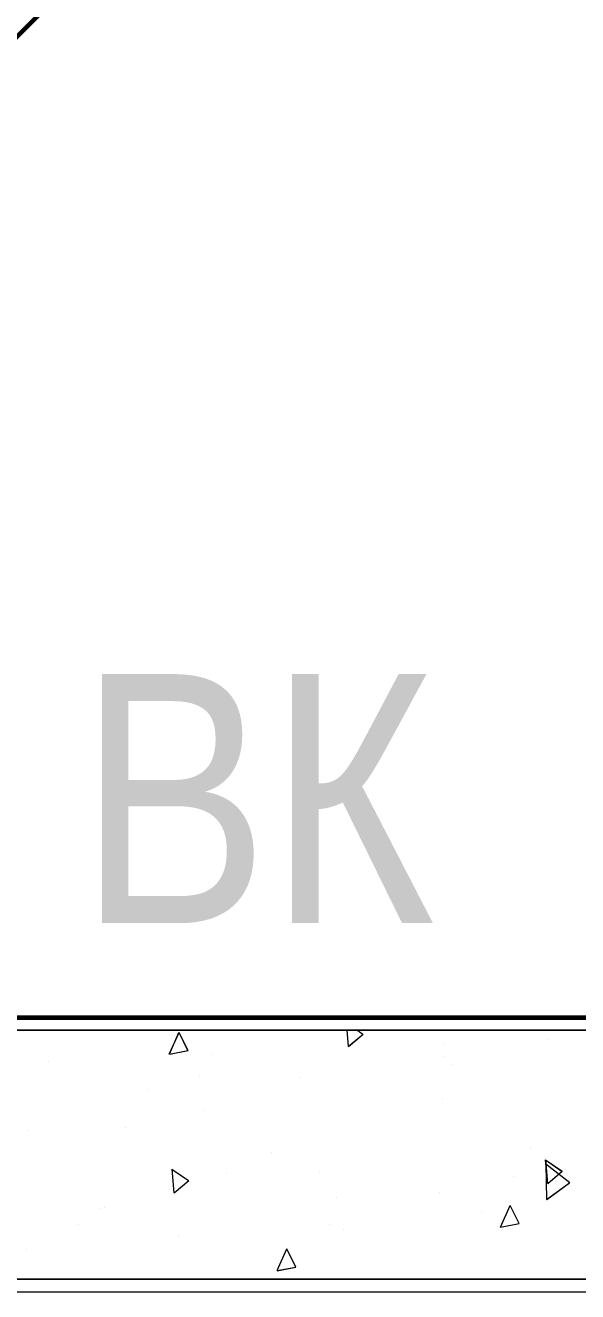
# Model space of a CAD drawing. Header units: millimetres. Extents: x 470010 to 1231400, y -134005 to 421770.
# Drawn here: x 673214 to 673658, y -70921 to -69904 of the extents above; entities that cross this region are included whole.
import ezdxf
from ezdxf.enums import TextEntityAlignment as Align

# ---------------------------------------------------------------- set-up
doc = ezdxf.new("R2010")
doc.units = ezdxf.units.MM
doc.layers.get('Defpoints').update_dxf_attribs({"color": 140})
for name, color, linetype, lineweight in [('0) шп потолок', 3, 'Continuous', 60), ('АР_Стены ПЕНОблок', 52, 'Continuous', 20), ('АР_Тонкая', 254, 'Continuous', 5), ('АР_Штриховка', 8, 'Continuous', 0), ('ВК_Шахты', 5, 'Continuous', 9)]:
    doc.layers.add(name, color=color, linetype=linetype, lineweight=lineweight)
doc.styles.add('style1', font='ARIALN.TTF')

# ---------------------------------------------------------------- blocks, each defined once
blk = doc.blocks.new('A$C9108343f')
at = {"layer": '0) шп потолок'}
blk.add_lwpolyline([(13855, 29665), (7255, 29665), (7255, 33345), (15055.5, 33345)], dxfattribs=at)
at = {"layer": 'АР_Стены ПЕНОблок', "color": 18, "linetype": 'Continuous', "lineweight": 20, "true_color": 0x000000}
for p, q in [((13855, 29655), (7275, 29655)), ((7275, 29455), (13855, 29455))]:
    blk.add_line(p, q, dxfattribs=at)
at = {"layer": 'АР_Тонкая', "color": 18, "linetype": 'Continuous', "lineweight": 0, "true_color": 0x000000}
for p, q in [((13855, 29665), (7275, 29665)), ((7275, 29655), (13855, 29655)), ((13855, 29455), (7275, 29455)), ((7275, 29445), (13855, 29445))]:
    blk.add_line(p, q, dxfattribs=at)
at = {"layer": 'АР_Штриховка', "color": 18, "linetype": 'Continuous', "lineweight": 0, "true_color": 0x000000}
for p, q in [((7755.4, 29642.1), (7754.3, 29655)), ((7766.9, 29651.6), (7762, 29655)), ((7611.4, 29635.9), (7619.2, 29653.3)), ((7626.4, 29638.7), (7619.2, 29653.2)), ((7755.4, 29642.1), (7767.1, 29651.9)), ((7832.7, 29643.6), (7832.7, 29643.6)), ((7915.1, 29647.2), (7915.1, 29647.2)), ((7611.5, 29635.8), (7626.4, 29638.7)), ((7646.1, 29635.4), (7646.1, 29635.4)), ((7831.9, 29633.7), (7831.9, 29633.7)), ((7514.7, 29629.7), (7514.7, 29629.7)), ((7838.8, 29627.5), (7838.8, 29627.5)), ((7635.9, 29618.9), (7635.9, 29618.9)), ((7716.7, 29617.2), (7716.7, 29617.2)), ((7595, 29607.4), (7595, 29607.4)), ((7830.7, 29599.8), (7830.7, 29599.8)), ((7638.5, 29590.8), (7638.5, 29590.8)), ((7498.5, 29574.2), (7498.5, 29574.2)), ((7576.5, 29577.1), (7576.5, 29577.1)), ((7693.5, 29557), (7693.5, 29557)), ((7901.4, 29560.3), (7901.4, 29560.3)), ((7626.8, 29534.1), (7613.5, 29543.2)), ((7615.3, 29524.5), (7613.6, 29543.5)), ((7732, 29541.9), (7732, 29541.9)), ((7926.9, 29541.4), (7913.6, 29550.6)), ((7915.4, 29531.9), (7913.8, 29550.9)), ((7933.1, 29532.4), (7914, 29547.5)), ((7914.7, 29519), (7914.1, 29547.6)), ((7915.4, 29531.9), (7927.1, 29541.7)), ((7615.3, 29524.5), (7627, 29534.3)), ((7657.6, 29540.2), (7657.6, 29540.2)), ((7888.3, 29537.9), (7888.3, 29537.9)), ((7914.6, 29519), (7933, 29532.5)), ((7828.4, 29524.5), (7828.4, 29524.5)), ((7556.1, 29512.2), (7556.1, 29512.2)), ((7559.4, 29512.7), (7559.4, 29512.7)), ((7745.9, 29520.9), (7745.9, 29520.9)), ((7877.5, 29496.9), (7885.2, 29514.3)), ((7892.5, 29499.7), (7885.3, 29514.2)), ((7862.4, 29509.4), (7862.4, 29509.4)), ((7888.7, 29506.9), (7888.7, 29506.9)), ((7538.6, 29499), (7538.6, 29499)), ((7740.3, 29499.1), (7740.3, 29499.1)), ((7751.1, 29495), (7751.1, 29495)), ((7877.5, 29496.8), (7892.5, 29499.7)), ((7618.6, 29489.3), (7618.6, 29489.3)), ((7496.5, 29479.1), (7496.5, 29479.1)), ((7698, 29462), (7705.7, 29479.4)), ((7713, 29464.8), (7705.8, 29479.3)), ((7698, 29461.9), (7713, 29464.8))]:
    blk.add_line(p, q, dxfattribs=at)
at = {"layer": 'Defpoints', "color": 18, "true_color": 0x000000, "style": 'style1'}
for p in [(143949.3, 316089.1), (143975, 281639.5), (143890.4, 273244.7), (143840, 264276.8), (143967.8, 254892.4), (12252, 104178.1), (12382.6, 96023.1)]:
    blk.add_attdef('АР-ПОМЕЩЕНИЕ:НАИМЕНОВАНИЕ', text='', height=100, dxfattribs=at).set_placement(p, align=Align.MIDDLE)
at = {"layer": 'Defpoints', "color": 18, "true_color": 0x000000, "style": 'style1', "flags": 8}
for p in [(143951.3, 279099.1), (143848.3, 269251.1), (143875.3, 260094.2), (144049.7, 250824.7), (163419.3, 238153.4), (155897.5, 237966), (183037.2, 237966), (143342.9, 237876.2)]:
    blk.add_attdef('АР-ПОМЕЩЕНИЕ:НАИМЕНОВАНИЕ', text='', height=100, dxfattribs=at).set_placement(p, align=Align.MIDDLE)
at = {"layer": 'ВК_Шахты', "color": 18, "true_color": 0x000000, "style": 'style1'}
blk.add_text('ВК', height=200, dxfattribs=at).set_placement((7538.5, 29741.1))

msp = doc.modelspace()

# ---------------------------------------------------------------- hatches: boundary and pattern name
at = {"layer": '0) шп потолок'}
h = msp.add_hatch(dxfattribs=at)
h.set_pattern_fill('ANSI31', color=3, scale=333)
h.paths.add_polyline_path([(700363.966, -68211.242), (700363.966, -67611.242), (699673.57, -67611.242), (699673.57, -67311.242), (695193.57, -67311.242), (695193.57, -68210.434), (694903.511, -68210.544), (693273.563, -68211.166), (693073.563, -68211.242), (692873.57, -68211.242), (691173.57, -68211.242), (684173.57, -68211.242), (684173.57, -68011.242), (684173.57, -65811.242), (684173.57, -65611.242), (684173.57, -64311.242), (684173.57, -59911.242), (684823.57, -59911.242), (684823.57, -59691.242), (685063.57, -59691.242), (685063.57, -57531.242), (684493.57, -57531.242), (684493.57, -54921.242), (681503.566, -54921.242), (681503.566, -57531.242), (680783.57, -57531.242), (680783.57, -58211.242), (680783.57, -58511.242), (680783.57, -61411.242), (680783.57, -61911.242), (680783.57, -62811.242), (680783.57, -66801.242), (680773.57, -67021.242), (679573.57, -67021.242), (672993.57, -67021.242), (672993.57, -67611.257), (672973.57, -67597.767), (672973.57, -70161.242), (672993.57, -70161.242), (672993.57, -70351.242), (673213.57, -70351.242), (673213.57, -70701.242), (679573.57, -70701.242), (679573.57, -70421.242), (680773.57, -70421.242), (680774.132, -70421.242), (680774.132, -70734.234), (680773.57, -70734.796), (680773.57, -72201.242), (682173.57, -72201.242), (684173.57, -72201.242), (684173.57, -72168.693), (698794.179, -72168.693), (698794.179, -71911.242), (699673.57, -71911.242), (699673.57, -71911.242), (700363.966, -71911.242)])
h.paths.add_polyline_path([(684404.826, -59899.073), (684791.115, -59899.073), (684791.115, -59598.459), (684404.826, -59598.459)], flags=24)

# ---------------------------------------------------------------- linework, layer by layer
msp.add_lwpolyline([(679573.57, -70701.242), (672973.57, -70701.242), (672973.57, -67021.242), (680774.132, -67021.242)], dxfattribs=at)
at = {"layer": 'АР_Стены ПЕНОблок', "color": 18, "linetype": 'Continuous', "lineweight": 20, "true_color": 0x000000}
for p, q in [((679573.57, -70711.242), (672993.57, -70711.242)), ((672993.57, -70911.242), (679573.57, -70911.242))]:
    msp.add_line(p, q, dxfattribs=at)
at = {"layer": 'АР_Тонкая', "color": 18, "linetype": 'Continuous', "lineweight": 0, "true_color": 0x000000}
for p, q in [((679573.57, -70701.242), (672993.57, -70701.242)), ((672993.57, -70711.242), (679573.57, -70711.242)), ((679573.57, -70911.242), (672993.57, -70911.242)), ((672993.57, -70921.242), (679573.57, -70921.242))]:
    msp.add_line(p, q, dxfattribs=at)
at = {"layer": 'АР_Штриховка', "color": 18, "linetype": 'Continuous', "lineweight": 0, "true_color": 0x000000}
for p, q in [((673330.046, -70730.337), (673337.794, -70712.934)), ((673345.043, -70727.532), (673337.832, -70713.037)), ((673474.013, -70724.168), (673472.882, -70711.242)), ((673474.017, -70724.174), (673485.692, -70714.378)), ((673485.513, -70714.637), (673480.582, -70711.242)), ((673330.084, -70730.44), (673345.044, -70727.532)), ((673645.532, -70824.814), (673632.197, -70815.633)), ((673634.031, -70834.345), (673632.371, -70815.368)), ((673651.681, -70833.801), (673632.64, -70818.729)), ((673633.272, -70847.245), (673632.681, -70818.676)), ((673345.419, -70832.19), (673332.084, -70823.009)), ((673333.918, -70841.722), (673332.258, -70822.744)), ((673333.923, -70841.727), (673345.597, -70831.931)), ((673634.036, -70834.35), (673645.71, -70824.554)), ((673633.164, -70847.206), (673651.615, -70833.71)), ((673596.106, -70869.383), (673603.854, -70851.98)), ((673611.103, -70866.578), (673603.891, -70852.083)), ((673596.144, -70869.486), (673611.104, -70866.578)), ((673416.586, -70904.278), (673424.334, -70886.875)), ((673431.583, -70901.473), (673424.371, -70886.978)), ((673416.624, -70904.381), (673431.584, -70901.473))]:
    msp.add_line(p, q, dxfattribs=at)

# ---------------------------------------------------------------- block references
msp.add_blockref('A$C9108343f', (665718.612, -100366.242))

doc.saveas('drawing.dxf')
